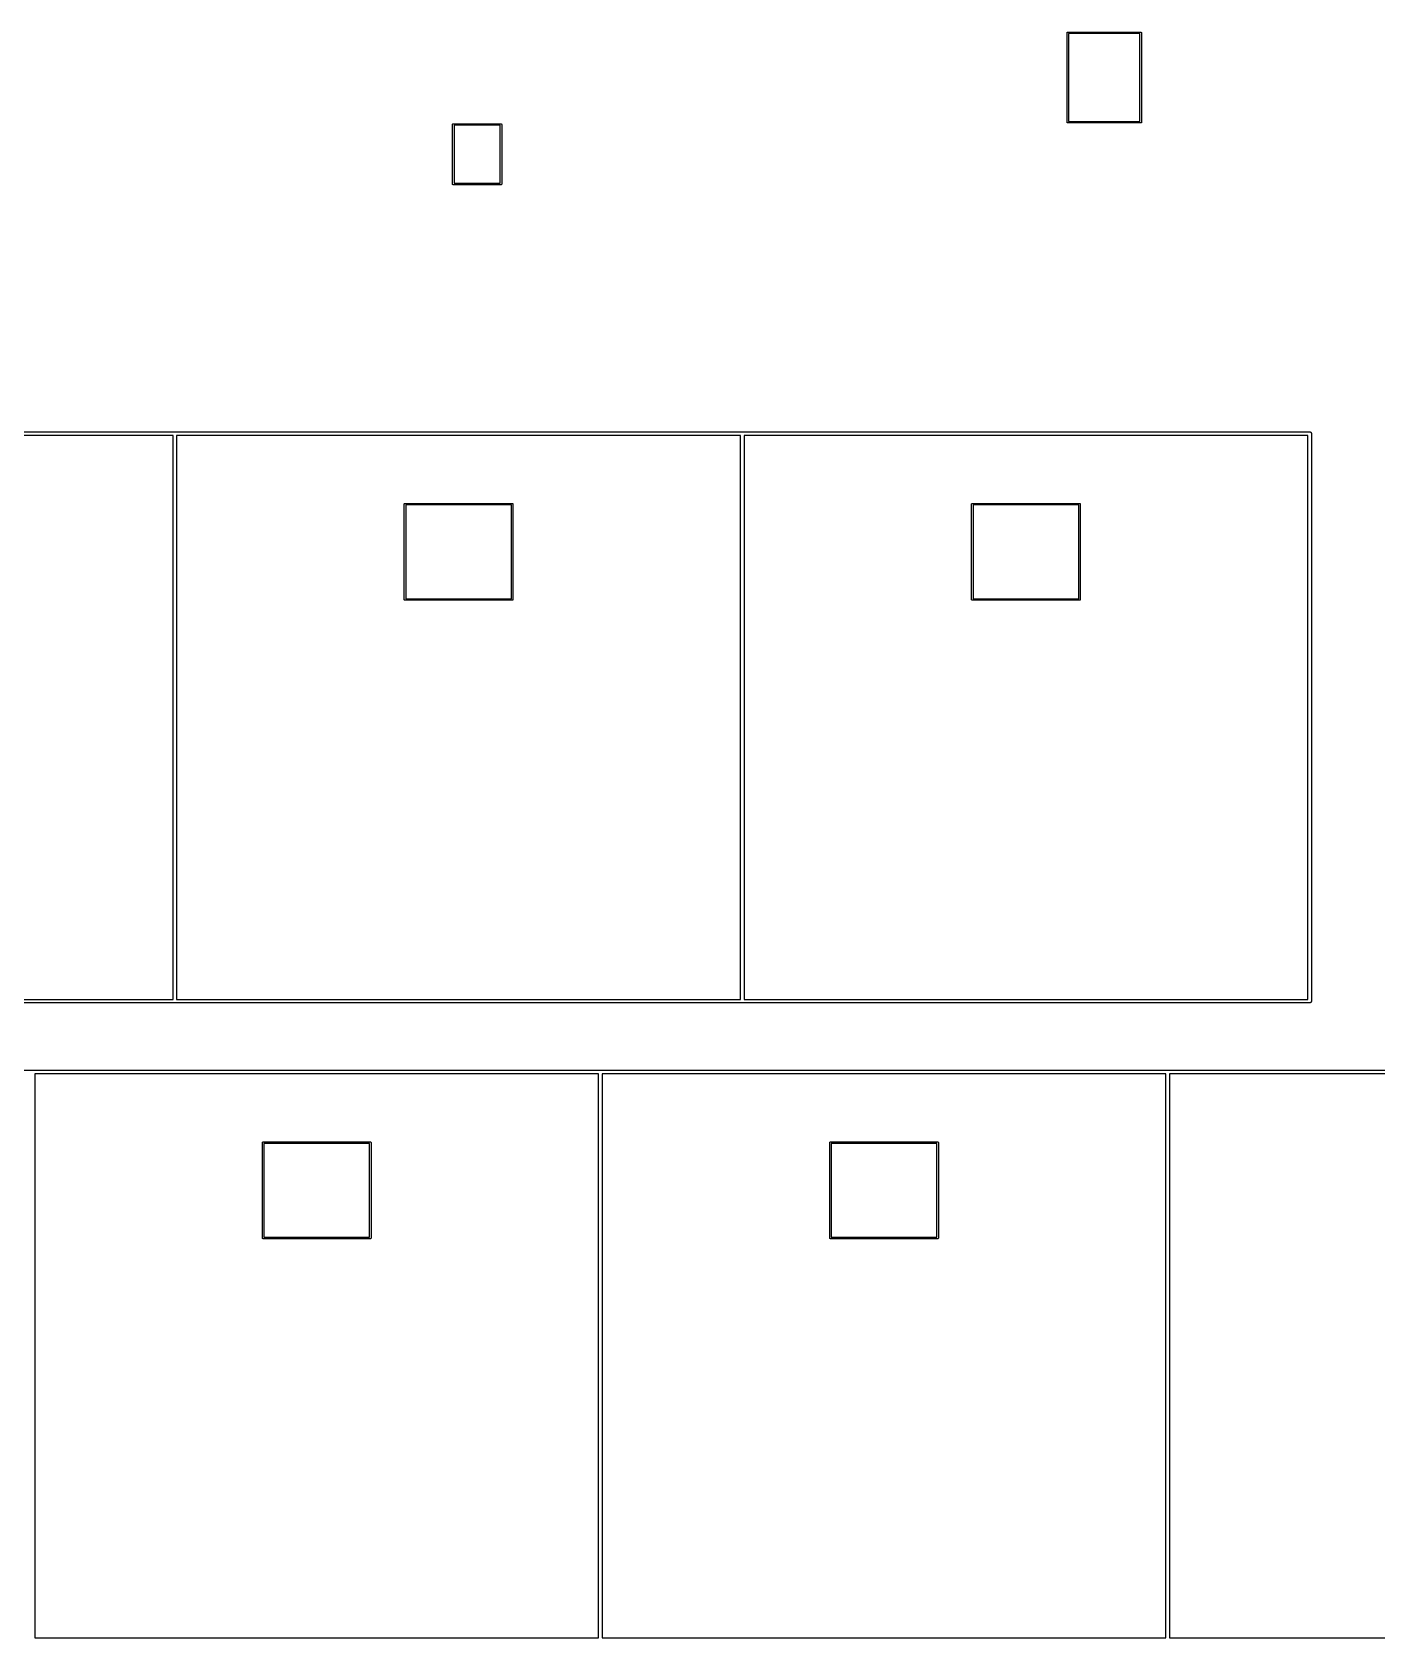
# Model space of a CAD drawing. Extents: x 21 to 376, y -201 to -51.
# Drawn here: x 176.2 to 221.3, y -121.4 to -67.5 of the extents above; entities that cross this region are included whole.
import ezdxf

# ---------------------------------------------------------------- set-up
doc = ezdxf.new("R2010")
doc.units = 0
doc.layers.add('BLACK', color=7, linetype='CONTINUOUS')

msp = doc.modelspace()

# ---------------------------------------------------------------- linework, layer by layer
at = {"layer": 'BLACK', "linetype": 'CONTINUOUS'}
for p, q in [((210.933, -67.5127), (210.934, -67.5078)), ((210.933, -67.5139), (210.933, -67.5127)), ((210.933, -70.5139), (210.933, -67.5139)), ((210.934, -67.5078), (210.935, -67.5031)), ((210.935, -67.5031), (210.937, -67.4987)), ((210.937, -67.4987), (210.94, -67.4949)), ((210.94, -67.4949), (210.944, -67.4918)), ((210.944, -67.4918), (210.949, -67.4895)), ((210.949, -67.4895), (210.953, -67.4881)), ((210.953, -67.4881), (210.957, -67.4877)), ((210.957, -67.4877), (210.958, -67.4876)), ((210.957, -67.4877), (210.957, -67.4877)), ((210.958, -67.4876), (210.959, -67.4877)), ((210.959, -67.4877), (213.402, -67.4877)), ((210.983, -67.5377), (210.983, -70.4879)), ((213.378, -67.5377), (210.983, -67.5377)), ((213.378, -70.4879), (213.378, -67.5377)), ((213.402, -67.4877), (213.403, -67.4876)), ((213.403, -67.4876), (213.404, -67.4877)), ((213.404, -67.4877), (213.408, -67.4881)), ((213.408, -67.4881), (213.413, -67.4895)), ((213.413, -67.4895), (213.417, -67.4918)), ((213.417, -67.4918), (213.421, -67.4949)), ((213.421, -67.4949), (213.424, -67.4987)), ((213.424, -67.4987), (213.426, -67.5031)), ((213.426, -67.5031), (213.428, -67.5078)), ((213.428, -67.5078), (213.428, -67.5127)), ((213.428, -67.5127), (213.428, -67.5139)), ((213.428, -67.5139), (213.428, -70.5042)), ((190.298, -70.5816), (190.3, -70.5769)), ((190.298, -70.5865), (190.298, -70.5816)), ((190.298, -70.5877), (190.298, -70.5865)), ((190.298, -72.5853), (190.298, -70.5877)), ((190.3, -70.5769), (190.302, -70.5726)), ((190.302, -70.5726), (190.305, -70.5688)), ((190.305, -70.5688), (190.309, -70.5656)), ((190.309, -70.5656), (190.313, -70.5633)), ((190.313, -70.5633), (190.318, -70.5619)), ((190.318, -70.5619), (190.322, -70.5615)), ((190.322, -70.5615), (190.323, -70.5614)), ((190.322, -70.5615), (190.322, -70.5615)), ((190.323, -70.5614), (190.324, -70.5615)), ((190.324, -70.5615), (191.922, -70.5615)), ((191.922, -70.5615), (191.923, -70.5614)), ((191.923, -70.5614), (191.924, -70.5615)), ((191.924, -70.5615), (191.928, -70.5619)), ((191.928, -70.5619), (191.932, -70.5633)), ((191.932, -70.5633), (191.937, -70.5656)), ((191.937, -70.5656), (191.941, -70.5688)), ((191.941, -70.5688), (191.944, -70.5726)), ((191.944, -70.5726), (191.946, -70.5769)), ((191.946, -70.5769), (191.947, -70.5816)), ((191.947, -70.5816), (191.948, -70.5865)), ((191.948, -70.5865), (191.948, -70.5877)), ((191.948, -70.5877), (191.948, -72.5853)), ((210.934, -70.5176), (210.933, -70.5139)), ((210.935, -70.5223), (210.934, -70.5176)), ((210.937, -70.5267), (210.935, -70.5223)), ((210.94, -70.5305), (210.937, -70.5267)), ((210.944, -70.5336), (210.94, -70.5305)), ((210.949, -70.5359), (210.944, -70.5336)), ((210.953, -70.5373), (210.949, -70.5359)), ((210.954, -70.5374), (210.953, -70.5373)), ((210.955, -70.5376), (210.954, -70.5374)), ((210.958, -70.5379), (210.955, -70.5376)), ((213.406, -70.5379), (210.958, -70.5379)), ((210.983, -70.4879), (213.378, -70.4879)), ((213.41, -70.5376), (213.406, -70.5379)), ((213.414, -70.5361), (213.41, -70.5376)), ((213.419, -70.5338), (213.414, -70.5361)), ((213.422, -70.5307), (213.419, -70.5338)), ((213.426, -70.5269), (213.422, -70.5307)), ((213.428, -70.5226), (213.426, -70.5269)), ((213.428, -70.5042), (213.429, -70.508)), ((213.429, -70.5178), (213.428, -70.5226)), ((213.429, -70.508), (213.43, -70.5129)), ((213.43, -70.5129), (213.429, -70.5178)), ((190.348, -70.6115), (190.348, -72.5615)), ((191.898, -70.6115), (190.348, -70.6115)), ((191.898, -72.5615), (191.898, -70.6115)), ((190.298, -72.5865), (190.298, -72.5853)), ((190.298, -72.5914), (190.298, -72.5865)), ((190.3, -72.5961), (190.298, -72.5914)), ((190.302, -72.6005), (190.3, -72.5961)), ((190.305, -72.6043), (190.302, -72.6005)), ((190.309, -72.6074), (190.305, -72.6043)), ((190.313, -72.6097), (190.309, -72.6074)), ((190.318, -72.6112), (190.313, -72.6097)), ((190.323, -72.6116), (190.318, -72.6112)), ((190.324, -72.6115), (190.323, -72.6116)), ((191.922, -72.6115), (190.324, -72.6115)), ((190.348, -72.5615), (191.898, -72.5615)), ((191.923, -72.6116), (191.922, -72.6115)), ((191.924, -72.6115), (191.923, -72.6116)), ((191.928, -72.6112), (191.924, -72.6115)), ((191.924, -72.6115), (191.924, -72.6115)), ((191.932, -72.6097), (191.928, -72.6112)), ((191.937, -72.6074), (191.932, -72.6097)), ((191.941, -72.6043), (191.937, -72.6074)), ((191.944, -72.6005), (191.941, -72.6043)), ((191.946, -72.5961), (191.944, -72.6005)), ((191.947, -72.5914), (191.946, -72.5961)), ((191.948, -72.5865), (191.947, -72.5914)), ((191.948, -72.5853), (191.948, -72.5865)), ((161.928, -80.9025), (180.972, -80.9025)), ((180.915, -81.0225), (161.985, -81.0225)), ((180.915, -99.9525), (180.915, -81.0225)), ((180.972, -80.9025), (180.975, -80.9022)), ((180.975, -80.9022), (180.978, -80.9025)), ((180.978, -80.9025), (200.022, -80.9025)), ((181.035, -81.0225), (181.035, -99.9525)), ((199.965, -81.0225), (181.035, -81.0225)), ((199.965, -99.9525), (199.965, -81.0225)), ((200.022, -80.9025), (200.025, -80.9022)), ((200.025, -80.9022), (200.028, -80.9025)), ((200.028, -80.9025), (219.072, -80.9025)), ((200.085, -81.0225), (200.085, -99.9525)), ((219.015, -81.0225), (200.085, -81.0225)), ((219.015, -99.9525), (219.015, -81.0225)), ((219.072, -80.9025), (219.075, -80.9022)), ((219.075, -80.9022), (219.078, -80.9025)), ((219.078, -80.9025), (219.078, -80.9025)), ((219.078, -80.9025), (219.087, -80.9034)), ((219.087, -80.9034), (219.098, -80.9068)), ((219.098, -80.9068), (219.108, -80.9124)), ((219.108, -80.9124), (219.118, -80.9199)), ((219.118, -80.9199), (219.125, -80.929)), ((219.125, -80.929), (219.131, -80.9394)), ((219.131, -80.9394), (219.134, -80.9507)), ((219.134, -80.9507), (219.135, -80.9625)), ((219.135, -80.9625), (219.135, -80.9654)), ((219.135, -80.9654), (219.135, -100.01)), ((188.675, -83.3263), (188.677, -83.3216)), ((188.675, -83.3312), (188.675, -83.3263)), ((188.675, -83.3325), (188.675, -83.3312)), ((188.675, -86.53), (188.675, -83.3325)), ((188.677, -83.3216), (188.679, -83.3173)), ((188.679, -83.3173), (188.682, -83.3135)), ((188.682, -83.3135), (188.686, -83.3104)), ((188.686, -83.3104), (188.69, -83.308)), ((188.69, -83.308), (188.695, -83.3066)), ((188.695, -83.3066), (188.699, -83.3062)), ((188.699, -83.3062), (188.7, -83.3061)), ((188.7, -83.3061), (188.701, -83.3062)), ((188.701, -83.3062), (192.299, -83.3062)), ((188.725, -83.3563), (188.725, -86.5062)), ((192.275, -83.3563), (188.725, -83.3563)), ((192.275, -86.5062), (192.275, -83.3563)), ((192.299, -83.3062), (192.3, -83.3061)), ((192.3, -83.3061), (192.301, -83.3062)), ((192.301, -83.3062), (192.301, -83.3062)), ((192.301, -83.3062), (192.305, -83.3066)), ((192.305, -83.3066), (192.31, -83.308)), ((192.31, -83.308), (192.314, -83.3104)), ((192.314, -83.3104), (192.318, -83.3135)), ((192.318, -83.3135), (192.321, -83.3173)), ((192.321, -83.3173), (192.323, -83.3216)), ((192.323, -83.3216), (192.325, -83.3263)), ((192.325, -83.3263), (192.325, -83.3312)), ((192.325, -83.3312), (192.325, -83.3325)), ((192.325, -83.3325), (192.325, -86.53)), ((207.725, -83.3263), (207.727, -83.3216)), ((207.725, -83.3312), (207.725, -83.3263)), ((207.725, -83.3325), (207.725, -83.3312)), ((207.725, -86.53), (207.725, -83.3325)), ((207.727, -83.3216), (207.729, -83.3173)), ((207.729, -83.3173), (207.732, -83.3135)), ((207.732, -83.3135), (207.736, -83.3104)), ((207.736, -83.3104), (207.74, -83.308)), ((207.74, -83.308), (207.745, -83.3066)), ((207.745, -83.3066), (207.749, -83.3062)), ((207.749, -83.3062), (207.75, -83.3061)), ((207.75, -83.3061), (207.751, -83.3062)), ((207.751, -83.3062), (211.349, -83.3062)), ((207.775, -83.3563), (207.775, -86.5062)), ((211.325, -83.3563), (207.775, -83.3563)), ((211.325, -86.5062), (211.325, -83.3563)), ((211.349, -83.3062), (211.35, -83.3061)), ((211.35, -83.3061), (211.351, -83.3062)), ((211.351, -83.3062), (211.351, -83.3062)), ((211.351, -83.3062), (211.355, -83.3066)), ((211.355, -83.3066), (211.36, -83.308)), ((211.36, -83.308), (211.364, -83.3104)), ((211.364, -83.3104), (211.368, -83.3135)), ((211.368, -83.3135), (211.371, -83.3173)), ((211.371, -83.3173), (211.373, -83.3216)), ((211.373, -83.3216), (211.375, -83.3263)), ((211.375, -83.3263), (211.375, -83.3312)), ((211.375, -83.3312), (211.375, -83.3325)), ((211.375, -83.3325), (211.375, -86.53)), ((188.675, -86.5312), (188.675, -86.53)), ((188.675, -86.5362), (188.675, -86.5312)), ((188.677, -86.5409), (188.675, -86.5362)), ((188.679, -86.5452), (188.677, -86.5409)), ((188.682, -86.549), (188.679, -86.5452)), ((188.686, -86.5521), (188.682, -86.549)), ((188.69, -86.5545), (188.686, -86.5521)), ((188.695, -86.5559), (188.69, -86.5545)), ((188.699, -86.5562), (188.695, -86.5559)), ((188.7, -86.5564), (188.699, -86.5562)), ((188.699, -86.5562), (188.699, -86.5562)), ((188.701, -86.5562), (188.7, -86.5564)), ((192.299, -86.5562), (188.701, -86.5562)), ((188.725, -86.5062), (192.275, -86.5062)), ((192.3, -86.5564), (192.299, -86.5562)), ((192.305, -86.5559), (192.3, -86.5564)), ((192.31, -86.5545), (192.305, -86.5559)), ((192.314, -86.5521), (192.31, -86.5545)), ((192.318, -86.549), (192.314, -86.5521)), ((192.321, -86.5452), (192.318, -86.549)), ((192.323, -86.5409), (192.321, -86.5452)), ((192.325, -86.5362), (192.323, -86.5409)), ((192.325, -86.53), (192.325, -86.5312)), ((192.325, -86.5312), (192.325, -86.5325)), ((192.325, -86.5325), (192.325, -86.5362)), ((207.725, -86.5312), (207.725, -86.53)), ((207.725, -86.5362), (207.725, -86.5312)), ((207.727, -86.5409), (207.725, -86.5362)), ((207.729, -86.5452), (207.727, -86.5409)), ((207.732, -86.549), (207.729, -86.5452)), ((207.736, -86.5521), (207.732, -86.549)), ((207.74, -86.5545), (207.736, -86.5521)), ((207.745, -86.5559), (207.74, -86.5545)), ((207.749, -86.5562), (207.745, -86.5559)), ((207.75, -86.5564), (207.749, -86.5562)), ((207.749, -86.5562), (207.749, -86.5562)), ((207.751, -86.5562), (207.75, -86.5564)), ((211.349, -86.5562), (207.751, -86.5562)), ((207.775, -86.5062), (211.325, -86.5062)), ((211.35, -86.5564), (211.349, -86.5562)), ((211.355, -86.5559), (211.35, -86.5564)), ((211.36, -86.5545), (211.355, -86.5559)), ((211.364, -86.5521), (211.36, -86.5545)), ((211.368, -86.549), (211.364, -86.5521)), ((211.371, -86.5452), (211.368, -86.549)), ((211.373, -86.5409), (211.371, -86.5452)), ((211.375, -86.5362), (211.373, -86.5409)), ((211.375, -86.53), (211.375, -86.5312)), ((211.375, -86.5312), (211.375, -86.5325)), ((211.375, -86.5325), (211.375, -86.5362)), ((180.972, -100.072), (161.928, -100.072)), ((161.985, -99.9525), (180.915, -99.9525)), ((180.975, -100.073), (180.972, -100.072)), ((180.978, -100.072), (180.975, -100.073)), ((200.022, -100.072), (180.978, -100.072)), ((181.035, -99.9525), (199.965, -99.9525)), ((200.025, -100.073), (200.022, -100.072)), ((200.028, -100.072), (200.025, -100.073)), ((219.072, -100.072), (200.028, -100.072)), ((200.085, -99.9525), (219.015, -99.9525)), ((219.075, -100.073), (219.072, -100.072)), ((219.087, -100.072), (219.075, -100.073)), ((219.098, -100.068), (219.087, -100.072)), ((219.108, -100.063), (219.098, -100.068)), ((219.118, -100.055), (219.108, -100.063)), ((219.125, -100.046), (219.118, -100.055)), ((219.131, -100.036), (219.125, -100.046)), ((219.134, -100.024), (219.131, -100.036)), ((219.135, -100.015), (219.134, -100.024)), ((219.135, -100.01), (219.135, -100.012)), ((219.135, -100.012), (219.135, -100.015)), ((219.135, -100.015), (219.135, -100.015)), ((157.165, -102.334), (176.21, -102.334)), ((176.21, -102.334), (176.213, -102.333)), ((176.213, -102.333), (176.215, -102.334)), ((176.215, -102.334), (195.26, -102.334)), ((195.26, -102.334), (195.262, -102.333)), ((195.262, -102.333), (195.265, -102.334)), ((195.265, -102.334), (214.31, -102.334)), ((214.31, -102.334), (214.312, -102.333)), ((214.312, -102.333), (214.315, -102.334)), ((214.315, -102.334), (233.36, -102.334)), ((195.202, -102.454), (176.272, -102.454)), ((176.272, -102.454), (176.272, -121.384)), ((195.202, -121.384), (195.202, -102.454)), ((214.252, -102.454), (195.322, -102.454)), ((195.322, -102.454), (195.322, -121.384)), ((214.252, -121.384), (214.252, -102.454)), ((233.302, -102.454), (214.373, -102.454)), ((214.373, -102.454), (214.373, -121.384)), ((183.912, -104.762), (183.913, -104.758)), ((183.913, -104.764), (183.912, -104.762)), ((183.912, -107.961), (183.913, -104.764)), ((183.913, -104.758), (183.914, -104.753)), ((183.914, -104.753), (183.917, -104.749)), ((183.917, -104.749), (183.92, -104.745)), ((183.92, -104.745), (183.924, -104.742)), ((183.924, -104.742), (183.928, -104.739)), ((183.928, -104.739), (183.933, -104.738)), ((183.933, -104.738), (183.936, -104.737)), ((183.936, -104.737), (183.936, -104.737)), ((183.936, -104.737), (183.938, -104.737)), ((183.938, -104.737), (183.939, -104.737)), ((183.939, -104.737), (187.536, -104.737)), ((183.963, -104.787), (183.963, -107.938)), ((187.513, -104.787), (183.963, -104.787)), ((187.512, -107.938), (187.513, -104.787)), ((187.536, -104.737), (187.537, -104.737)), ((187.537, -104.737), (187.539, -104.737)), ((187.539, -104.737), (187.542, -104.738)), ((187.542, -104.738), (187.547, -104.739)), ((187.547, -104.739), (187.551, -104.742)), ((187.551, -104.742), (187.555, -104.745)), ((187.555, -104.745), (187.558, -104.749)), ((187.558, -104.749), (187.561, -104.753)), ((187.561, -104.753), (187.562, -104.758)), ((187.562, -104.758), (187.563, -104.762)), ((187.563, -104.762), (187.562, -104.764)), ((187.562, -104.764), (187.562, -107.961)), ((202.962, -104.762), (202.963, -104.758)), ((202.963, -104.764), (202.962, -104.762)), ((202.962, -107.961), (202.963, -104.764)), ((202.963, -104.758), (202.964, -104.753)), ((202.964, -104.753), (202.967, -104.749)), ((202.967, -104.749), (202.97, -104.745)), ((202.97, -104.745), (202.974, -104.742)), ((202.974, -104.742), (202.978, -104.739)), ((202.978, -104.739), (202.983, -104.738)), ((202.983, -104.738), (202.986, -104.737)), ((202.986, -104.737), (202.986, -104.737)), ((202.986, -104.737), (202.987, -104.737)), ((202.987, -104.737), (202.989, -104.737)), ((202.989, -104.737), (206.586, -104.737)), ((203.012, -104.787), (203.012, -107.938)), ((206.563, -104.787), (203.012, -104.787)), ((206.562, -107.938), (206.563, -104.787)), ((206.586, -104.737), (206.587, -104.737)), ((206.587, -104.737), (206.589, -104.737)), ((206.589, -104.737), (206.592, -104.738)), ((206.592, -104.738), (206.597, -104.739)), ((206.597, -104.739), (206.601, -104.742)), ((206.601, -104.742), (206.605, -104.745)), ((206.605, -104.745), (206.608, -104.749)), ((206.608, -104.749), (206.611, -104.753)), ((206.611, -104.753), (206.612, -104.758)), ((206.612, -104.758), (206.613, -104.762)), ((206.613, -104.762), (206.612, -104.764)), ((206.612, -104.764), (206.612, -107.961)), ((183.912, -107.962), (183.912, -107.961)), ((183.913, -107.967), (183.912, -107.962)), ((183.914, -107.972), (183.913, -107.967)), ((183.917, -107.976), (183.914, -107.972)), ((183.92, -107.98), (183.917, -107.976)), ((183.924, -107.983), (183.92, -107.98)), ((183.928, -107.986), (183.924, -107.983)), ((183.933, -107.987), (183.928, -107.986)), ((183.938, -107.988), (183.933, -107.987)), ((183.939, -107.987), (183.938, -107.988)), ((187.536, -107.987), (183.939, -107.987)), ((183.963, -107.938), (187.512, -107.938)), ((187.537, -107.988), (187.536, -107.987)), ((187.539, -107.987), (187.537, -107.988)), ((187.542, -107.987), (187.539, -107.987)), ((187.539, -107.987), (187.539, -107.987)), ((187.547, -107.986), (187.542, -107.987)), ((187.551, -107.983), (187.547, -107.986)), ((187.555, -107.98), (187.551, -107.983)), ((187.558, -107.976), (187.555, -107.98)), ((187.561, -107.972), (187.558, -107.976)), ((187.562, -107.967), (187.561, -107.972)), ((187.562, -107.961), (187.563, -107.962)), ((187.563, -107.962), (187.562, -107.967)), ((202.962, -107.962), (202.962, -107.961)), ((202.963, -107.967), (202.962, -107.962)), ((202.964, -107.972), (202.963, -107.967)), ((202.967, -107.976), (202.964, -107.972)), ((202.97, -107.98), (202.967, -107.976)), ((202.974, -107.983), (202.97, -107.98)), ((202.978, -107.986), (202.974, -107.983)), ((202.983, -107.987), (202.978, -107.986)), ((202.987, -107.988), (202.983, -107.987)), ((202.989, -107.987), (202.987, -107.988)), ((206.586, -107.987), (202.989, -107.987)), ((203.012, -107.938), (206.562, -107.938)), ((206.587, -107.988), (206.586, -107.987)), ((206.589, -107.987), (206.587, -107.988)), ((206.592, -107.987), (206.589, -107.987)), ((206.589, -107.987), (206.589, -107.987)), ((206.597, -107.986), (206.592, -107.987)), ((206.601, -107.983), (206.597, -107.986)), ((206.605, -107.98), (206.601, -107.983)), ((206.608, -107.976), (206.605, -107.98)), ((206.611, -107.972), (206.608, -107.976)), ((206.612, -107.967), (206.611, -107.972)), ((206.612, -107.961), (206.613, -107.962)), ((206.613, -107.962), (206.612, -107.967)), ((176.272, -121.384), (185.735, -121.384)), ((185.735, -121.384), (185.737, -121.383)), ((185.737, -121.383), (185.74, -121.384)), ((185.74, -121.384), (195.202, -121.384)), ((195.322, -121.384), (204.785, -121.384)), ((204.785, -121.384), (204.787, -121.383)), ((204.787, -121.383), (204.79, -121.384)), ((204.79, -121.384), (214.252, -121.384)), ((214.373, -121.384), (223.835, -121.384))]:
    msp.add_line(p, q, dxfattribs=at)

doc.saveas('drawing.dxf')
